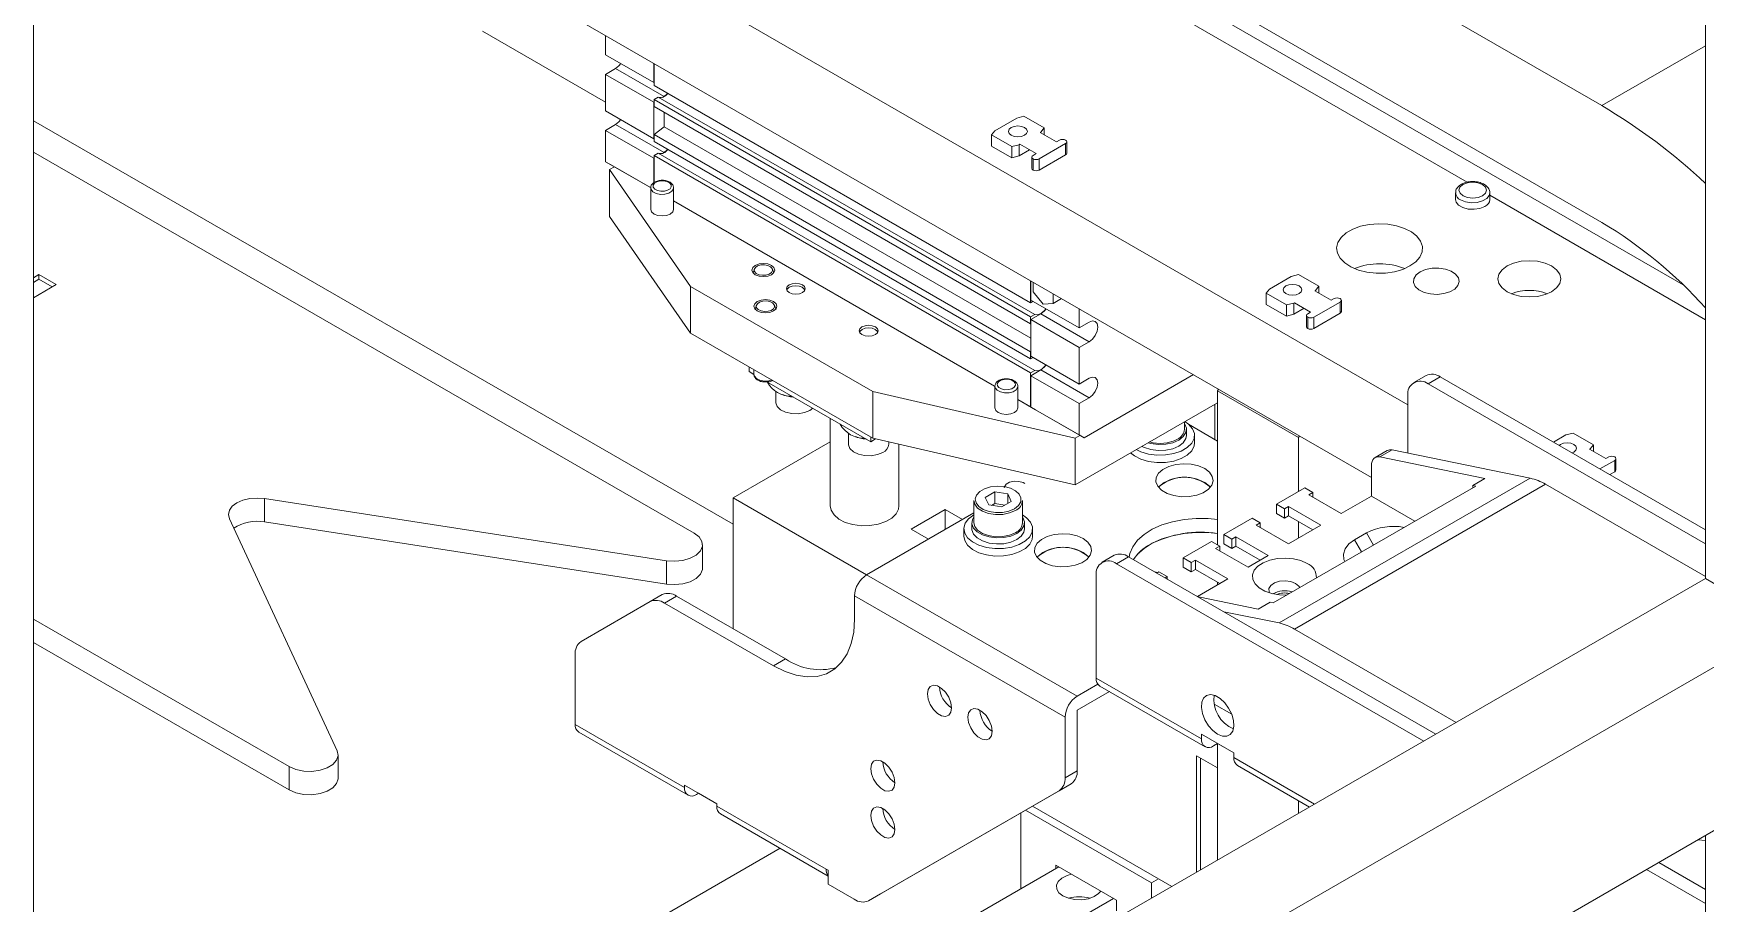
# Model space of a CAD drawing. Header units: millimetres. Extents: x 169 to 14583, y -399 to 10804.
# Drawn here: x 3153.4 to 3445.5, y 7812.9 to 7965 of the extents above; entities that cross this region are included whole.
import ezdxf

# ---------------------------------------------------------------- set-up
doc = ezdxf.new("R2010")
doc.units = ezdxf.units.MM
doc.header["$LTSCALE"] = 35

msp = doc.modelspace()

# ---------------------------------------------------------------- linework, layer by layer
at = {"color": 7, "linetype": 'Continuous', "lineweight": 18}
for p, q in [((3445.484, 7869.687), (3445.484, 8346.296)), ((3153.449, 8177.708), (3153.449, 7684.77)), ((3427.358, 7952.366), (3243.146, 8058.709)), ((3238.196, 8041.153), (3427.358, 7931.952)), ((3387.148, 7887.383), (3153.449, 8022.294)), ((3393.512, 7900.04), (3225.155, 7997.23)), ((3339.736, 7975.986), (3403.866, 7938.965)), ((3343.06, 7977.905), (3441.571, 7921.036)), ((3253.364, 7952.945), (3231.874, 7965.351)), ((3253.364, 7964.615), (3253.364, 7961.257)), ((3253.364, 7961.257), (3261.813, 7956.379)), ((3445.484, 7962.83), (3427.358, 7952.366)), ((3255.131, 7958.848), (3253.364, 7957.828)), ((3255.131, 7958.848), (3263.581, 7953.97)), ((3261.813, 7959.737), (3261.813, 7956.379)), ((3261.849, 7955.869), (3261.849, 7959.717)), ((3253.364, 7957.828), (3261.813, 7952.95)), ((3253.364, 7957.828), (3253.364, 7951.459)), ((3261.813, 7956.379), (3261.849, 7956.399)), ((3327.61, 7917.906), (3261.849, 7955.869)), ((3261.849, 7952.97), (3261.813, 7952.95)), ((3261.813, 7952.95), (3261.813, 7946.581)), ((3262.577, 7953.84), (3261.849, 7953.419)), ((3327.61, 7915.456), (3261.849, 7953.419)), ((3261.849, 7952.194), (3261.849, 7953.419)), ((3328.338, 7915.877), (3262.577, 7953.84)), ((3263.581, 7953.97), (3263.295, 7953.805)), ((3153.449, 7949.728), (3275.637, 7879.19)), ((3253.364, 7951.459), (3261.813, 7946.581)), ((3327.61, 7914.231), (3261.849, 7952.194)), ((3263.617, 7951.174), (3263.617, 7948.675)), ((3321.364, 7947.977), (3325.182, 7950.181)), ((3325.182, 7950.181), (3326.455, 7950.508)), ((3326.455, 7950.508), (3329.99, 7948.467)), ((3255.131, 7949.05), (3253.364, 7948.029)), ((3253.364, 7948.029), (3261.813, 7943.151)), ((3253.364, 7948.029), (3253.364, 7942.558)), ((3255.131, 7949.05), (3263.581, 7944.172)), ((3261.813, 7946.581), (3261.849, 7946.601)), ((3263.617, 7948.675), (3261.849, 7947.295)), ((3327.61, 7909.332), (3261.849, 7947.295)), ((3261.849, 7946.07), (3261.849, 7947.295)), ((3327.645, 7911.713), (3263.617, 7948.675)), ((3320.798, 7947.242), (3321.364, 7947.977)), ((3324.333, 7945.201), (3320.798, 7947.242)), ((3320.798, 7947.242), (3320.798, 7945.282)), ((3329.302, 7947.661), (3329.425, 7947.732)), ((3332.131, 7946.028), (3329.302, 7947.661)), ((3329.99, 7948.467), (3329.425, 7947.732)), ((3329.425, 7947.591), (3329.425, 7947.732)), ((3329.99, 7948.467), (3329.99, 7947.264)), ((3153.449, 7944.245), (3268.837, 7877.634)), ((3327.61, 7908.107), (3261.849, 7946.07)), ((3262.577, 7944.041), (3261.849, 7943.621)), ((3328.338, 7906.078), (3262.577, 7944.041)), ((3263.581, 7944.172), (3263.295, 7944.006)), ((3324.333, 7943.241), (3320.798, 7945.282)), ((3325.606, 7945.528), (3324.333, 7945.201)), ((3324.333, 7945.201), (3324.333, 7943.241)), ((3325.606, 7945.528), (3325.729, 7945.598)), ((3325.606, 7945.528), (3325.606, 7943.568)), ((3325.606, 7943.568), (3327.426, 7944.618)), ((3325.729, 7945.598), (3328.557, 7943.966)), ((3328.046, 7943.67), (3328.557, 7943.966)), ((3333.703, 7945.711), (3329.106, 7943.058)), ((3333.703, 7943.752), (3329.106, 7941.098)), ((3332.131, 7946.028), (3332.642, 7946.324)), ((3333.703, 7943.752), (3333.703, 7945.711)), ((3333.922, 7944.058), (3333.922, 7946.017)), ((3253.364, 7942.558), (3261.201, 7938.034)), ((3253.364, 7942.558), (3254.212, 7942.068)), ((3254.919, 7941.66), (3254.071, 7941.17)), ((3268.213, 7920.76), (3254.071, 7941.17)), ((3254.071, 7933.005), (3254.071, 7941.17)), ((3254.212, 7942.068), (3261.201, 7938.034)), ((3261.849, 7943.171), (3261.813, 7943.151)), ((3261.813, 7943.151), (3261.813, 7938.87)), ((3327.61, 7905.658), (3261.849, 7943.621)), ((3261.849, 7938.897), (3261.849, 7943.621)), ((3324.333, 7943.241), (3325.606, 7943.568)), ((3327.826, 7943.364), (3327.826, 7941.404)), ((3328.046, 7943.058), (3328.046, 7941.098)), ((3329.106, 7943.058), (3329.106, 7941.098)), ((3261.263, 7937.987), (3261.263, 7934.231)), ((3265.263, 7937.985), (3265.24, 7937.812)), ((3265.263, 7934.231), (3265.263, 7937.987)), ((3265.263, 7935.689), (3321.305, 7903.337)), ((3321.305, 7903.337), (3265.263, 7935.689)), ((3401.826, 7937.105), (3401.826, 7935.962)), ((3407.826, 7935.962), (3407.826, 7937.105)), ((3407.826, 7936.679), (3445.484, 7914.939)), ((3268.213, 7912.595), (3254.071, 7933.005)), ((3279.372, 7923.792), (3279.144, 7923.111)), ((3282.738, 7923.111), (3282.51, 7923.792)), ((3153.449, 7922.269), (3154.407, 7922.822)), ((3153.449, 7921.452), (3154.407, 7922.005)), ((3157.429, 7921.077), (3153.449, 7918.78)), ((3154.407, 7922.822), (3157.429, 7921.077)), ((3154.407, 7922.005), (3154.407, 7922.822)), ((3154.407, 7922.005), (3156.722, 7920.669)), ((3268.213, 7920.76), (3300.033, 7902.391)), ((3268.213, 7912.595), (3268.213, 7920.76)), ((3285.459, 7920.601), (3285.431, 7920.584)), ((3287.764, 7920.584), (3287.736, 7920.601)), ((3327.61, 7917.906), (3327.61, 7921.754)), ((3327.645, 7921.733), (3327.645, 7918.375)), ((3328.034, 7919.83), (3328.034, 7921.509)), ((3368.763, 7919.552), (3369.329, 7920.287)), ((3369.329, 7920.287), (3373.147, 7922.491)), ((3373.147, 7922.491), (3374.42, 7922.818)), ((3374.42, 7922.818), (3377.956, 7920.777)), ((3377.956, 7920.777), (3377.39, 7920.042)), ((3377.956, 7920.777), (3377.956, 7919.574)), ((3279.725, 7917.465), (3279.497, 7916.783)), ((3283.091, 7916.783), (3282.863, 7917.465)), ((3328.034, 7918.151), (3327.61, 7917.906)), ((3336.095, 7913.497), (3327.645, 7918.375)), ((3329.802, 7917.631), (3328.034, 7919.83)), ((3331.57, 7917.789), (3329.802, 7917.631)), ((3331.57, 7919.468), (3331.57, 7917.789)), ((3331.57, 7917.789), (3333.023, 7918.629)), ((3372.299, 7917.511), (3368.763, 7919.552)), ((3368.763, 7919.552), (3368.763, 7917.593)), ((3372.299, 7915.552), (3368.763, 7917.593)), ((3373.572, 7917.838), (3372.299, 7917.511)), ((3372.299, 7917.511), (3372.299, 7915.552)), ((3373.572, 7917.838), (3373.694, 7917.908)), ((3373.572, 7917.838), (3373.572, 7915.878)), ((3373.694, 7917.908), (3376.523, 7916.276)), ((3381.668, 7918.021), (3377.072, 7915.368)), ((3377.268, 7919.971), (3377.39, 7920.042)), ((3380.096, 7918.339), (3377.268, 7919.971)), ((3377.39, 7919.901), (3377.39, 7920.042)), ((3380.096, 7918.339), (3380.607, 7918.634)), ((3381.668, 7916.062), (3381.668, 7918.021)), ((3381.888, 7916.368), (3381.888, 7918.328)), ((3328.338, 7915.877), (3327.61, 7915.456)), ((3327.61, 7914.231), (3327.61, 7915.456)), ((3329.413, 7915.966), (3327.645, 7914.946)), ((3336.095, 7910.068), (3327.645, 7914.946)), ((3327.645, 7914.946), (3327.645, 7908.577)), ((3337.863, 7911.088), (3329.413, 7915.966)), ((3336.095, 7916.855), (3336.095, 7913.497)), ((3336.095, 7913.497), (3337.863, 7914.518)), ((3372.299, 7915.552), (3373.572, 7915.878)), ((3373.572, 7915.878), (3375.392, 7916.929)), ((3375.792, 7915.674), (3375.792, 7913.715)), ((3376.011, 7915.98), (3376.523, 7916.276)), ((3376.011, 7915.368), (3376.011, 7913.408)), ((3381.668, 7916.062), (3377.072, 7913.408)), ((3377.072, 7915.368), (3377.072, 7913.408)), ((3268.213, 7912.595), (3300.033, 7894.225)), ((3298.187, 7913.253), (3298.159, 7913.237)), ((3300.492, 7913.237), (3300.464, 7913.253)), ((3327.61, 7914.231), (3327.645, 7914.244)), ((3327.645, 7909.36), (3327.61, 7909.332)), ((3327.61, 7908.107), (3327.61, 7909.332)), ((3337.863, 7911.088), (3336.095, 7910.068)), ((3336.095, 7910.068), (3336.095, 7903.699)), ((3278.466, 7905.858), (3278.466, 7906.676)), ((3278.466, 7905.858), (3279.294, 7905.38)), ((3279.294, 7906.197), (3279.294, 7905.369)), ((3328.034, 7908.352), (3327.61, 7908.107)), ((3328.338, 7906.078), (3327.61, 7905.658)), ((3336.095, 7903.699), (3327.645, 7908.577)), ((3329.413, 7906.168), (3327.645, 7905.147)), ((3337.863, 7901.29), (3329.413, 7906.168)), ((3281.559, 7904.072), (3299.679, 7893.612)), ((3321.367, 7903.289), (3321.367, 7899.533)), ((3325.367, 7903.288), (3325.344, 7903.114)), ((3325.367, 7899.533), (3325.367, 7903.289)), ((3327.61, 7899.697), (3327.61, 7905.658)), ((3336.095, 7900.269), (3327.645, 7905.147)), ((3327.645, 7905.147), (3327.645, 7899.676)), ((3336.095, 7903.699), (3337.863, 7904.719)), ((3336.944, 7894.308), (3356.047, 7905.337)), ((3360.278, 7902.486), (3360.455, 7902.792)), ((3396.669, 7905.187), (3394.548, 7903.962)), ((3399.169, 7904.94), (3397.048, 7903.715)), ((3397.048, 7903.715), (3445.484, 7875.753)), ((3399.169, 7904.94), (3445.484, 7878.202)), ((3283.098, 7902.368), (3283.098, 7900.51)), ((3335.388, 7894.227), (3300.033, 7902.391)), ((3300.033, 7894.225), (3300.033, 7902.391)), ((3325.367, 7900.991), (3327.61, 7899.697)), ((3328.458, 7899.207), (3325.367, 7900.991)), ((3335.388, 7886.061), (3360.278, 7900.43)), ((3337.863, 7901.29), (3336.095, 7900.269)), ((3336.095, 7900.269), (3336.095, 7894.798)), ((3359.783, 7894.017), (3359.783, 7900.144)), ((3374.42, 7894.322), (3360.278, 7902.486)), ((3360.278, 7902.486), (3360.278, 7875.546)), ((3393.512, 7891.6), (3393.512, 7901.673)), ((3289.072, 7899.081), (3289.573, 7899.446)), ((3292.618, 7897.688), (3292.618, 7882.383)), ((3327.61, 7899.697), (3327.645, 7899.676)), ((3336.095, 7894.798), (3327.645, 7899.676)), ((3327.645, 7899.676), (3328.494, 7899.186)), ((3336.944, 7894.308), (3328.494, 7899.186)), ((3354.487, 7895.773), (3354.487, 7897.087)), ((3295.825, 7895.02), (3295.825, 7893.162)), ((3299.679, 7893.612), (3299.679, 7894.43)), ((3299.679, 7893.612), (3300.539, 7894.108)), ((3335.388, 7886.061), (3300.033, 7894.225)), ((3335.388, 7894.227), (3336.236, 7894.717)), ((3335.388, 7886.061), (3335.388, 7894.227)), ((3336.095, 7894.798), (3336.944, 7894.308)), ((3354.837, 7894.711), (3354.837, 7895.773)), ((3355.181, 7896.674), (3360.278, 7893.731)), ((3356.237, 7893.405), (3356.237, 7894.711)), ((3374.597, 7894.628), (3374.42, 7894.322)), ((3374.42, 7894.322), (3374.42, 7884.935)), ((3418.922, 7893.537), (3421.113, 7894.801)), ((3421.113, 7894.801), (3422.386, 7895.128)), ((3422.386, 7895.128), (3425.921, 7893.087)), ((3292.618, 7893.614), (3275.637, 7883.811)), ((3302.825, 7893.162), (3302.825, 7893.58)), ((3304.618, 7882.383), (3304.618, 7893.166)), ((3389.891, 7892.059), (3387.77, 7890.834)), ((3390.739, 7892.168), (3388.618, 7890.943)), ((3390.739, 7892.168), (3414.839, 7887.236)), ((3425.233, 7892.282), (3425.355, 7892.352)), ((3428.061, 7890.649), (3425.233, 7892.282)), ((3425.921, 7893.087), (3425.355, 7892.352)), ((3425.355, 7892.211), (3425.355, 7892.352)), ((3425.921, 7893.087), (3425.921, 7891.884)), ((3387.148, 7889.46), (3387.148, 7884.118)), ((3388.618, 7890.943), (3406.947, 7887.192)), ((3429.633, 7890.332), (3427.053, 7888.842)), ((3428.061, 7890.649), (3428.573, 7890.944)), ((3429.633, 7888.372), (3428.751, 7887.862)), ((3429.633, 7888.372), (3429.633, 7890.332)), ((3429.853, 7888.678), (3429.853, 7890.638)), ((3369.991, 7865.451), (3405.347, 7885.861)), ((3375.481, 7885.547), (3370.531, 7882.689)), ((3414.839, 7887.236), (3370.999, 7861.927)), ((3417.554, 7886.162), (3373.713, 7860.853)), ((3376.895, 7884.731), (3375.481, 7885.547)), ((3406.947, 7887.192), (3404.826, 7885.968)), ((3404.826, 7885.968), (3404.826, 7885.56)), ((3404.826, 7885.968), (3405.347, 7885.861)), ((3445.484, 7870.038), (3417.554, 7886.162)), ((3264.007, 7872.804), (3193.804, 7883.664)), ((3193.804, 7883.664), (3193.804, 7879.581)), ((3275.637, 7860.949), (3275.637, 7883.811)), ((3275.637, 7883.811), (3298.972, 7870.341)), ((3317.703, 7883.323), (3317.703, 7879.444)), ((3321.343, 7884.842), (3319.675, 7883.879)), ((3320.286, 7882.565), (3319.675, 7883.879)), ((3322.563, 7882.212), (3320.286, 7882.565)), ((3321.343, 7882.801), (3320.797, 7882.486)), ((3323.62, 7884.49), (3321.343, 7884.842)), ((3321.343, 7882.801), (3321.343, 7884.842)), ((3323.109, 7882.527), (3321.343, 7882.801)), ((3322.563, 7882.212), (3324.23, 7883.175)), ((3323.62, 7884.49), (3324.23, 7883.175)), ((3323.62, 7882.823), (3323.62, 7884.49)), ((3326.203, 7879.444), (3326.203, 7883.323)), ((3370.531, 7882.689), (3371.945, 7881.873)), ((3370.531, 7881.056), (3370.531, 7882.689)), ((3376.188, 7884.322), (3376.895, 7884.731)), ((3381.845, 7881.057), (3376.188, 7884.322)), ((3376.895, 7883.914), (3376.895, 7884.731)), ((3381.845, 7881.057), (3387.148, 7884.118)), ((3394.738, 7879.737), (3387.148, 7884.118)), ((3187.68, 7880.129), (3206.491, 7839.601)), ((3193.804, 7879.581), (3264.007, 7868.722)), ((3317.703, 7881.154), (3298.972, 7870.341)), ((3306.75, 7878.342), (3312.69, 7881.77)), ((3312.69, 7881.77), (3315.73, 7880.015)), ((3312.69, 7878.26), (3312.69, 7881.77)), ((3317.353, 7879.444), (3317.353, 7878.383)), ((3326.553, 7878.383), (3326.553, 7879.444)), ((3366.288, 7880.24), (3361.339, 7877.383)), ((3367.703, 7879.424), (3366.288, 7880.24)), ((3366.996, 7879.016), (3367.703, 7879.424)), ((3367.703, 7878.607), (3367.703, 7879.424)), ((3371.945, 7880.24), (3370.531, 7881.056)), ((3371.945, 7881.873), (3372.652, 7882.281)), ((3371.945, 7880.24), (3371.945, 7881.873)), ((3372.652, 7880.648), (3371.945, 7880.24)), ((3372.652, 7882.281), (3378.309, 7879.016)), ((3372.652, 7880.648), (3372.652, 7882.281)), ((3376.895, 7878.199), (3372.652, 7880.648)), ((3374.42, 7879.628), (3374.42, 7876.771)), ((3309.79, 7876.586), (3306.75, 7878.342)), ((3315.953, 7878.383), (3315.953, 7877.076)), ((3327.953, 7877.076), (3327.953, 7878.383)), ((3361.339, 7877.383), (3362.753, 7876.566)), ((3361.339, 7875.75), (3361.339, 7877.383)), ((3362.753, 7876.566), (3363.46, 7876.975)), ((3362.753, 7874.933), (3362.753, 7876.566)), ((3363.46, 7876.975), (3369.117, 7873.709)), ((3363.46, 7875.342), (3363.46, 7876.975)), ((3372.652, 7875.75), (3366.996, 7879.016)), ((3372.652, 7875.75), (3378.309, 7879.016)), ((3384.2, 7876.473), (3386.25, 7877.656)), ((3384.2, 7876.473), (3385.42, 7874.358)), ((3386.25, 7877.656), (3387.471, 7875.542)), ((3270.301, 7871.51), (3270.301, 7875.593)), ((3342.222, 7873.755), (3340.101, 7872.531)), ((3359.217, 7876.158), (3354.268, 7873.301)), ((3360.632, 7875.342), (3359.217, 7876.158)), ((3359.925, 7874.934), (3360.632, 7875.342)), ((3365.581, 7871.668), (3359.925, 7874.934)), ((3360.632, 7874.525), (3360.632, 7875.342)), ((3362.753, 7874.933), (3361.339, 7875.75)), ((3363.46, 7875.342), (3362.753, 7874.933)), ((3367.702, 7872.892), (3363.46, 7875.342)), ((3365.581, 7871.668), (3369.117, 7873.709)), ((3264.007, 7868.722), (3264.007, 7872.804)), ((3344.722, 7873.508), (3342.6, 7872.283)), ((3342.6, 7872.283), (3396.291, 7841.288)), ((3344.722, 7873.508), (3398.413, 7842.513)), ((3350.025, 7870.852), (3349.674, 7870.649)), ((3351.439, 7870.035), (3350.025, 7870.852)), ((3354.268, 7873.301), (3355.682, 7872.484)), ((3354.268, 7871.668), (3354.268, 7873.301)), ((3355.682, 7870.851), (3354.268, 7871.668)), ((3355.682, 7872.484), (3356.389, 7872.893)), ((3355.682, 7870.851), (3355.682, 7872.484)), ((3356.389, 7871.26), (3355.682, 7870.851)), ((3356.389, 7872.893), (3362.046, 7869.627)), ((3356.389, 7871.26), (3356.389, 7872.893)), ((3360.631, 7868.81), (3356.389, 7871.26)), ((3153.449, 7701.098), (3445.484, 7869.687)), ((3298.972, 7870.341), (3335.741, 7849.114)), ((3339.065, 7870.242), (3339.065, 7852.278)), ((3351.088, 7869.833), (3351.439, 7870.035)), ((3351.439, 7869.63), (3351.439, 7870.035)), ((3356.745, 7866.567), (3362.046, 7869.627)), ((3360.278, 7869.014), (3360.278, 7868.606)), ((3459.627, 7861.522), (3445.484, 7869.687)), ((3261.167, 7865.657), (3249.096, 7858.687)), ((3261.167, 7865.657), (3263.288, 7866.882)), ((3265.788, 7866.635), (3263.667, 7865.41)), ((3263.667, 7865.41), (3282.708, 7854.417)), ((3265.788, 7866.635), (3284.83, 7855.642)), ((3333.62, 7845.44), (3296.851, 7866.667)), ((3296.851, 7866.667), (3296.851, 7862.584)), ((3367.349, 7864.333), (3356.917, 7866.468)), ((3369.47, 7865.557), (3367.349, 7864.333)), ((3369.991, 7865.451), (3369.47, 7865.557)), ((3153.449, 7862.605), (3198.126, 7836.813)), ((3361.368, 7863.898), (3370.999, 7861.927)), ((3153.449, 7684.77), (3459.627, 7861.522)), ((3401.948, 7844.554), (3373.713, 7860.853)), ((3153.449, 7858.522), (3198.126, 7832.73)), ((3248.06, 7844.207), (3248.06, 7856.397)), ((3282.708, 7854.417), (3284.83, 7855.642)), ((3339.359, 7851.203), (3335.741, 7849.114)), ((3339.065, 7852.278), (3357.45, 7841.664)), ((3339.686, 7850.904), (3358.071, 7840.291)), ((3341.386, 7849.923), (3335.741, 7846.665)), ((3362.728, 7845.965), (3359.661, 7847.735)), ((3333.62, 7845.44), (3333.62, 7834.883)), ((3335.741, 7846.665), (3335.741, 7836.108)), ((3248.06, 7844.207), (3267.152, 7833.186)), ((3248.682, 7842.834), (3267.774, 7831.812)), ((3363.107, 7839.215), (3357.45, 7842.481)), ((3357.45, 7842.481), (3357.45, 7841.664)), ((3206.662, 7834.771), (3206.662, 7838.854)), ((3360.278, 7836.581), (3356.601, 7838.703)), ((3356.601, 7818.375), (3356.601, 7838.703)), ((3360.278, 7840.848), (3359.571, 7840.439)), ((3360.278, 7840.848), (3360.278, 7820.498)), ((3360.278, 7840.848), (3360.278, 7840.848)), ((3360.278, 7840.848), (3363.107, 7839.215)), ((3363.107, 7838.399), (3363.107, 7839.215)), ((3198.126, 7832.73), (3198.126, 7836.813)), ((3333.62, 7834.883), (3335.741, 7836.108)), ((3357.308, 7838.295), (3357.308, 7818.784)), ((3363.107, 7838.399), (3377.196, 7830.265)), ((3363.728, 7837.025), (3376.318, 7829.757)), ((3459.627, 7832.944), (3153.449, 7656.191)), ((3272.809, 7830.329), (3267.152, 7833.594)), ((3267.152, 7833.594), (3267.152, 7833.186)), ((3334.706, 7833.819), (3301.422, 7814.598)), ((3334.706, 7833.819), (3332.585, 7832.594)), ((3269.627, 7832.165), (3269.273, 7831.961)), ((3269.627, 7832.165), (3269.627, 7832.165)), ((3269.627, 7832.165), (3272.809, 7830.328)), ((3272.809, 7829.92), (3272.809, 7830.329)), ((3272.809, 7829.92), (3291.901, 7818.899)), ((3299.3, 7813.373), (3332.585, 7832.594)), ((3352.284, 7815.883), (3327.961, 7829.924)), ((3374.42, 7830.853), (3374.42, 7828.662)), ((3273.43, 7828.547), (3292.254, 7817.68)), ((3325.877, 7815.451), (3325.877, 7828.72)), ((3326.713, 7829.203), (3348.717, 7816.501)), ((3445.484, 7823.911), (3444.164, 7824.017)), ((3445.484, 7348.17), (3445.484, 7824.779)), ((3153.449, 7747.258), (3283.845, 7822.534)), ((3332.524, 7819.288), (3153.449, 7715.91)), ((3291.901, 7818.899), (3292.254, 7818.695)), ((3292.254, 7818.695), (3292.254, 7816.245)), ((3342.6, 7813.471), (3331.994, 7819.594)), ((3331.994, 7819.594), (3331.994, 7818.982)), ((3435.186, 7818.834), (3445.484, 7812.89)), ((3437.308, 7820.059), (3445.484, 7815.339)), ((3292.254, 7816.245), (3296.8, 7813.621)), ((3349.965, 7817.221), (3348.717, 7816.501)), ((3348.717, 7816.501), (3348.717, 7813.824)), ((3342.07, 7813.777), (3153.449, 7704.889)), ((3299.3, 7813.373), (3301.422, 7814.598)), ((3342.6, 7811.634), (3342.6, 7813.471))]:
    msp.add_line(p, q, dxfattribs=at)
at = {"color": 7, "linetype": 'Continuous', "lineweight": 18, "flags": 128}
for points in [[(3256.031, 7959.717), (3255.7, 7959.307), (3255.131, 7958.848)], [(3264.217, 7954.502), (3264.149, 7954.429), (3263.581, 7953.97)], [(3256.031, 7949.919), (3255.7, 7949.508), (3255.131, 7949.05)], [(3324.227, 7947.181), (3324.763, 7946.974), (3325.394, 7946.902), (3326.026, 7946.974), (3326.561, 7947.181), (3326.919, 7947.49), (3327.044, 7947.854), (3326.919, 7948.219), (3326.561, 7948.528), (3326.026, 7948.734), (3325.394, 7948.807), (3324.763, 7948.734), (3324.227, 7948.528), (3323.87, 7948.219), (3323.744, 7947.854), (3323.87, 7947.49), (3324.227, 7947.181)], [(3264.217, 7944.703), (3264.149, 7944.63), (3263.581, 7944.172)], [(3265.24, 7937.812), (3264.973, 7937.388), (3264.446, 7937.056), (3263.739, 7936.865), (3262.96, 7936.846), (3262.226, 7936.999), (3261.651, 7937.304), (3261.321, 7937.712), (3261.263, 7937.986)], [(3264.845, 7938.173), (3264.817, 7938.533), (3264.553, 7938.86), (3264.092, 7939.103), (3263.506, 7939.226), (3262.882, 7939.211), (3262.316, 7939.058), (3261.895, 7938.792), (3261.682, 7938.453), (3261.709, 7938.093), (3261.973, 7937.767), (3262.434, 7937.524), (3263.02, 7937.4), (3263.644, 7937.416), (3264.21, 7937.569), (3264.631, 7937.835), (3264.845, 7938.173)], [(3403.134, 7936.612), (3403.914, 7936.313), (3404.833, 7936.209), (3405.751, 7936.316), (3406.528, 7936.618), (3407.046, 7937.068), (3407.226, 7937.599), (3407.04, 7938.129), (3406.518, 7938.577), (3405.738, 7938.876), (3404.819, 7938.98), (3403.901, 7938.873), (3403.124, 7938.572), (3402.606, 7938.121), (3402.426, 7937.591), (3402.611, 7937.061), (3403.134, 7936.612)], [(3401.826, 7935.962), (3401.928, 7935.513), (3402.368, 7934.968), (3403.105, 7934.543), (3404.049, 7934.289), (3405.087, 7934.236), (3406.094, 7934.392), (3406.947, 7934.737)], [(3407.826, 7937.103), (3407.726, 7936.662), (3407.288, 7936.116), (3406.554, 7935.689), (3405.611, 7935.433), (3404.573, 7935.379), (3403.566, 7935.533), (3402.711, 7935.877)], [(3261.263, 7934.231), (3261.415, 7933.789), (3261.849, 7933.414), (3262.498, 7933.164), (3263.263, 7933.076), (3264.028, 7933.164), (3264.677, 7933.414)], [(3264.677, 7933.414), (3265.111, 7933.789), (3265.263, 7934.231)], [(3393.866, 7924.328), (3394.882, 7925.058), (3395.602, 7925.896), (3395.994, 7926.805), (3396.038, 7927.741), (3395.732, 7928.66), (3395.091, 7929.52), (3394.145, 7930.281), (3392.938, 7930.906), (3391.526, 7931.367), (3389.976, 7931.642), (3388.359, 7931.718), (3386.752, 7931.591), (3385.23, 7931.268), (3383.864, 7930.764), (3382.717, 7930.102), (3381.843, 7929.313), (3381.284, 7928.434), (3381.065, 7927.507), (3381.197, 7926.574), (3381.673, 7925.679), (3382.471, 7924.864), (3383.554, 7924.167), (3384.871, 7923.62), (3386.361, 7923.25), (3387.954, 7923.074), (3389.575, 7923.099), (3391.149, 7923.325), (3392.602, 7923.741), (3393.866, 7924.328)], [(3279.526, 7924.434), (3279.093, 7924.059), (3278.941, 7923.617), (3279.093, 7923.176), (3279.526, 7922.801), (3280.175, 7922.551), (3280.941, 7922.463), (3281.706, 7922.551), (3282.355, 7922.801), (3282.788, 7923.176), (3282.941, 7923.617), (3282.788, 7924.059), (3282.355, 7924.434), (3281.706, 7924.684), (3280.941, 7924.772), (3280.175, 7924.684), (3279.526, 7924.434)], [(3282.182, 7924.198), (3282.473, 7923.88), (3282.53, 7923.521), (3282.345, 7923.178), (3281.947, 7922.901), (3281.395, 7922.733), (3280.774, 7922.7), (3280.179, 7922.806), (3279.699, 7923.037), (3279.409, 7923.355), (3279.351, 7923.713), (3279.536, 7924.057), (3279.934, 7924.334), (3280.486, 7924.502), (3281.107, 7924.535), (3281.703, 7924.428), (3282.182, 7924.198)], [(3395.633, 7923.307), (3396.593, 7923.716), (3397.718, 7923.943), (3398.91, 7923.969), (3400.061, 7923.791), (3401.071, 7923.425), (3401.849, 7922.903), (3402.326, 7922.272), (3402.459, 7921.588), (3402.237, 7920.912), (3401.68, 7920.303), (3400.837, 7919.817), (3399.783, 7919.495), (3398.611, 7919.367), (3397.427, 7919.444), (3396.334, 7919.719), (3395.43, 7920.168), (3394.796, 7920.751), (3394.487, 7921.416), (3394.532, 7922.104), (3394.925, 7922.754), (3395.633, 7923.307)], [(3418.614, 7919.838), (3419.488, 7920.495), (3420.038, 7921.261), (3420.225, 7922.083), (3420.038, 7922.905), (3419.488, 7923.67), (3418.614, 7924.328), (3417.475, 7924.832), (3416.149, 7925.15), (3414.725, 7925.258), (3413.302, 7925.15), (3411.975, 7924.832), (3410.836, 7924.328), (3409.962, 7923.67), (3409.413, 7922.905), (3409.225, 7922.083), (3409.413, 7921.261), (3409.962, 7920.495), (3410.836, 7919.838), (3411.975, 7919.333), (3413.302, 7919.016), (3414.725, 7918.908), (3416.149, 7919.016), (3417.475, 7919.333), (3418.614, 7919.838)], [(3287.764, 7919.678), (3288.122, 7919.987), (3288.248, 7920.352), (3288.122, 7920.716), (3287.764, 7921.025), (3287.229, 7921.232), (3286.598, 7921.304), (3285.966, 7921.232), (3285.431, 7921.025), (3285.073, 7920.716), (3284.948, 7920.352), (3285.073, 7919.987), (3285.431, 7919.678), (3285.966, 7919.472), (3286.598, 7919.399), (3287.229, 7919.472), (3287.764, 7919.678)], [(3285.009, 7920.094), (3285.11, 7920.299), (3285.459, 7920.601), (3285.981, 7920.802), (3286.598, 7920.873), (3287.214, 7920.802), (3287.736, 7920.601), (3288.085, 7920.299), (3288.186, 7920.094)], [(3372.193, 7919.491), (3372.728, 7919.285), (3373.36, 7919.212), (3373.991, 7919.285), (3374.526, 7919.491), (3374.884, 7919.8), (3375.01, 7920.165), (3374.884, 7920.529), (3374.526, 7920.838), (3373.991, 7921.045), (3373.36, 7921.117), (3372.728, 7921.045), (3372.193, 7920.838), (3371.835, 7920.529), (3371.71, 7920.165), (3371.835, 7919.8), (3372.193, 7919.491)], [(3282.708, 7916.474), (3283.142, 7916.848), (3283.294, 7917.29), (3283.142, 7917.732), (3282.708, 7918.107), (3282.06, 7918.357), (3281.294, 7918.445), (3280.529, 7918.357), (3279.88, 7918.107), (3279.446, 7917.732), (3279.294, 7917.29), (3279.446, 7916.848), (3279.88, 7916.474), (3280.529, 7916.224), (3281.294, 7916.136), (3282.06, 7916.224), (3282.708, 7916.474)], [(3282.536, 7917.871), (3282.826, 7917.553), (3282.884, 7917.194), (3282.699, 7916.85), (3282.301, 7916.574), (3281.749, 7916.406), (3281.128, 7916.373), (3280.532, 7916.479), (3280.053, 7916.709), (3279.762, 7917.028), (3279.705, 7917.386), (3279.889, 7917.73), (3280.288, 7918.007), (3280.84, 7918.175), (3281.461, 7918.208), (3282.056, 7918.101), (3282.536, 7917.871)], [(3330.277, 7916.856), (3330.095, 7916.615), (3329.493, 7916.059), (3328.87, 7915.797), (3328.338, 7915.877)], [(3330.312, 7916.836), (3329.981, 7916.425), (3329.413, 7915.966)], [(3337.863, 7914.518), (3338.431, 7914.715), (3338.913, 7914.622), (3339.235, 7914.251), (3339.348, 7913.66), (3339.235, 7912.939), (3338.913, 7912.197), (3338.431, 7911.547), (3337.863, 7911.088)], [(3300.492, 7912.331), (3300.85, 7912.64), (3300.975, 7913.004), (3300.85, 7913.369), (3300.492, 7913.678), (3299.957, 7913.884), (3299.325, 7913.957), (3298.694, 7913.884), (3298.159, 7913.678), (3297.801, 7913.369), (3297.675, 7913.004), (3297.801, 7912.64), (3298.159, 7912.331), (3298.694, 7912.124), (3299.325, 7912.052), (3299.957, 7912.124), (3300.492, 7912.331)], [(3297.737, 7912.747), (3297.838, 7912.952), (3298.187, 7913.253), (3298.709, 7913.455), (3299.325, 7913.525), (3299.942, 7913.455), (3300.464, 7913.253), (3300.813, 7912.952), (3300.914, 7912.747)], [(3330.277, 7907.057), (3330.095, 7906.816), (3329.493, 7906.26), (3328.87, 7905.998), (3328.338, 7906.078)], [(3330.312, 7907.037), (3329.981, 7906.626), (3329.413, 7906.168)], [(3279.294, 7905.369), (3279.377, 7905.04), (3279.741, 7904.642), (3280.341, 7904.354), (3281.086, 7904.22), (3281.863, 7904.262), (3282.398, 7904.406)], [(3325.344, 7903.114), (3325.077, 7902.691), (3324.551, 7902.359), (3323.844, 7902.168), (3323.064, 7902.148), (3322.33, 7902.302), (3321.755, 7902.606), (3321.425, 7903.014), (3321.367, 7903.289)], [(3324.949, 7903.476), (3324.921, 7903.836), (3324.657, 7904.163), (3324.196, 7904.406), (3323.61, 7904.529), (3322.986, 7904.513), (3322.42, 7904.361), (3321.999, 7904.095), (3321.786, 7903.756), (3321.813, 7903.396), (3322.077, 7903.07), (3322.538, 7902.826), (3323.125, 7902.703), (3323.748, 7902.719), (3324.314, 7902.872), (3324.735, 7903.137), (3324.949, 7903.476)], [(3337.863, 7904.719), (3338.431, 7904.917), (3338.913, 7904.823), (3339.235, 7904.453), (3339.348, 7903.862), (3339.235, 7903.14), (3338.913, 7902.398), (3338.431, 7901.748), (3337.863, 7901.29)], [(3283.098, 7900.51), (3283.101, 7900.426), (3283.337, 7899.775), (3283.927, 7899.204), (3284.806, 7898.774), (3285.879, 7898.532), (3287.03, 7898.505), (3288.135, 7898.695), (3289.072, 7899.081)], [(3321.367, 7899.533), (3321.519, 7899.092), (3321.953, 7898.717), (3322.602, 7898.467), (3323.367, 7898.379), (3324.132, 7898.467), (3324.781, 7898.717), (3325.215, 7899.092), (3325.367, 7899.533), (3325.367, 7899.533)], [(3354.546, 7897.121), (3355.2, 7896.658), (3355.882, 7895.884), (3356.211, 7895.037), (3356.163, 7894.169), (3355.744, 7893.335), (3354.978, 7892.588), (3353.915, 7891.974), (3352.62, 7891.532), (3351.176, 7891.29), (3349.673, 7891.263), (3348.205, 7891.452), (3346.865, 7891.846), (3346.062, 7892.223)], [(3354.837, 7894.711), (3354.732, 7894.147), (3354.274, 7893.438), (3353.49, 7892.833), (3352.442, 7892.38), (3351.215, 7892.116), (3349.909, 7892.062), (3348.63, 7892.223), (3347.48, 7892.585), (3347.052, 7892.795)], [(3354.487, 7896.789), (3354.547, 7896.701), (3354.825, 7895.962), (3354.732, 7895.208), (3354.274, 7894.5), (3353.49, 7893.895), (3352.442, 7893.442), (3351.215, 7893.178), (3349.909, 7893.124), (3348.63, 7893.285), (3348.124, 7893.414)], [(3295.825, 7893.162), (3295.828, 7893.079), (3296.065, 7892.428), (3296.655, 7891.856), (3297.534, 7891.426), (3298.607, 7891.185), (3299.758, 7891.157), (3300.863, 7891.347), (3301.8, 7891.733)], [(3356.237, 7893.405), (3356.163, 7892.863), (3355.744, 7892.029), (3354.978, 7891.282), (3353.915, 7890.668), (3352.62, 7890.226), (3351.176, 7889.984), (3349.673, 7889.956), (3348.205, 7890.146), (3346.865, 7890.54), (3345.737, 7891.114), (3345.066, 7891.648)], [(3422.175, 7891.658), (3422.492, 7891.801), (3422.849, 7892.11), (3422.975, 7892.475), (3422.849, 7892.839), (3422.492, 7893.148), (3421.956, 7893.355), (3421.325, 7893.427), (3420.694, 7893.355), (3420.158, 7893.148), (3419.911, 7892.965)], [(3358.015, 7888.914), (3356.93, 7889.389), (3355.664, 7889.678), (3354.309, 7889.758), (3352.967, 7889.625), (3351.738, 7889.287), (3350.711, 7888.77), (3349.964, 7888.113), (3349.553, 7887.364), (3349.506, 7886.578), (3349.828, 7885.814), (3350.496, 7885.129), (3351.459, 7884.573), (3352.646, 7884.188), (3353.968, 7884.002), (3355.329, 7884.029), (3356.627, 7884.267), (3357.766, 7884.698), (3358.661, 7885.29), (3359.246, 7886), (3359.477, 7886.775), (3359.338, 7887.557), (3358.838, 7888.288), (3358.015, 7888.914)], [(3388.618, 7890.943), (3388.31, 7890.974), (3388.025, 7890.938), (3387.771, 7890.835), (3387.555, 7890.668), (3387.38, 7890.44), (3387.252, 7890.158), (3387.174, 7889.829), (3387.148, 7889.46)], [(3324.781, 7881.894), (3325.489, 7882.448), (3325.883, 7883.098), (3325.928, 7883.786), (3325.619, 7884.451), (3324.985, 7885.033), (3324.081, 7885.482), (3322.988, 7885.758), (3321.803, 7885.835), (3320.632, 7885.707), (3319.578, 7885.385), (3318.735, 7884.898), (3318.177, 7884.29), (3317.956, 7883.613), (3318.089, 7882.929), (3318.098, 7882.91)], [(3326.595, 7886.287), (3326.307, 7886.453), (3325.556, 7886.675), (3324.714, 7886.701), (3323.926, 7886.527), (3323.33, 7886.183), (3323.028, 7885.728), (3323.004, 7885.546)], [(3350.944, 7886.465), (3350.122, 7885.838), (3349.952, 7885.649)], [(3359.007, 7885.649), (3358.838, 7885.838), (3358.015, 7886.465)], [(3187.68, 7880.129), (3187.51, 7880.876), (3187.68, 7881.623), (3188.18, 7882.319), (3188.975, 7882.917), (3190.01, 7883.375), (3191.216, 7883.664), (3192.51, 7883.762), (3193.804, 7883.664)], [(3292.618, 7882.383), (3292.763, 7881.627), (3293.272, 7880.81), (3294.118, 7880.092), (3295.246, 7879.518), (3296.586, 7879.124), (3298.054, 7878.934), (3299.557, 7878.962), (3301.001, 7879.204), (3302.296, 7879.646), (3303.359, 7880.26), (3304.125, 7881.007), (3304.545, 7881.841), (3304.618, 7882.383)], [(3324.958, 7881.588), (3323.939, 7881.154), (3322.743, 7880.912), (3321.477, 7880.885), (3320.253, 7881.074), (3319.181, 7881.463), (3318.354, 7882.018), (3317.848, 7882.688), (3317.703, 7883.323)], [(3318.098, 7882.91), (3318.566, 7882.299), (3319.344, 7881.777), (3320.353, 7881.411), (3321.505, 7881.233), (3322.697, 7881.258), (3323.822, 7881.486), (3324.781, 7881.894)], [(3326.203, 7880.828), (3326.915, 7880.33), (3327.598, 7879.556), (3327.926, 7878.709), (3327.879, 7877.841), (3327.459, 7877.007), (3326.694, 7876.26), (3325.63, 7875.646), (3324.336, 7875.204), (3322.892, 7874.962), (3321.388, 7874.935), (3319.92, 7875.124), (3318.58, 7875.518), (3317.452, 7876.092), (3316.607, 7876.81), (3316.097, 7877.627), (3315.956, 7878.492), (3316.191, 7879.349), (3316.788, 7880.146), (3317.71, 7880.832), (3317.71, 7880.832)], [(3326.203, 7880.46), (3326.263, 7880.372), (3326.541, 7879.634), (3326.448, 7878.88), (3325.99, 7878.172), (3325.206, 7877.567), (3324.157, 7877.114), (3322.931, 7876.85), (3321.625, 7876.796), (3320.345, 7876.956), (3319.196, 7877.319), (3318.27, 7877.853), (3317.643, 7878.516), (3317.365, 7879.255), (3317.458, 7880.009), (3317.703, 7880.46)], [(3317.703, 7879.444), (3317.848, 7878.809), (3318.354, 7878.139), (3319.181, 7877.585), (3320.253, 7877.196), (3321.477, 7877.006), (3322.743, 7877.034), (3323.939, 7877.275), (3324.958, 7877.71)], [(3360.278, 7880.004), (3358.632, 7880.17), (3356.513, 7880.196), (3354.416, 7880.015), (3352.402, 7879.632), (3350.53, 7879.057), (3348.852, 7878.309), (3347.418, 7877.408), (3346.269, 7876.379), (3345.437, 7875.253), (3344.946, 7874.063), (3344.833, 7873.444)], [(3264.007, 7872.804), (3265.447, 7872.707), (3266.874, 7872.853), (3268.169, 7873.228), (3269.223, 7873.802), (3269.948, 7874.527), (3270.282, 7875.341), (3270.198, 7876.176), (3269.702, 7876.962), (3268.837, 7877.634)], [(3327.953, 7877.076), (3327.879, 7876.535), (3327.459, 7875.701), (3326.694, 7874.954), (3325.63, 7874.34), (3324.336, 7873.898), (3322.892, 7873.655), (3321.388, 7873.628), (3319.92, 7873.818), (3318.58, 7874.212), (3317.452, 7874.786), (3316.607, 7875.504), (3316.097, 7876.321), (3315.953, 7877.076)], [(3326.553, 7878.383), (3326.448, 7877.818), (3325.99, 7877.11), (3325.206, 7876.505), (3324.157, 7876.052), (3322.931, 7875.788), (3321.625, 7875.734), (3320.345, 7875.895), (3319.196, 7876.257), (3318.27, 7876.792), (3317.643, 7877.455), (3317.365, 7878.193), (3317.353, 7878.383)], [(3336.802, 7876.668), (3335.717, 7877.143), (3334.45, 7877.432), (3333.096, 7877.512), (3331.754, 7877.378), (3330.524, 7877.041), (3329.498, 7876.524), (3328.751, 7875.867), (3328.339, 7875.118), (3328.293, 7874.332), (3328.615, 7873.568), (3329.283, 7872.883), (3330.245, 7872.327), (3331.432, 7871.942), (3332.755, 7871.756), (3334.116, 7871.783), (3335.414, 7872.021), (3336.553, 7872.452), (3337.448, 7873.044), (3338.032, 7873.754), (3338.264, 7874.529), (3338.124, 7875.311), (3337.625, 7876.042), (3336.802, 7876.668)], [(3360.278, 7877.554), (3358.632, 7877.72), (3356.513, 7877.746), (3354.416, 7877.565), (3352.402, 7877.182), (3350.53, 7876.608), (3348.852, 7875.859), (3347.418, 7874.958), (3346.269, 7873.93), (3345.567, 7873.02)], [(3384.2, 7876.473), (3383.2, 7875.736), (3382.536, 7874.884), (3382.244, 7873.964), (3382.341, 7873.03), (3382.489, 7872.666)], [(3329.731, 7874.219), (3328.908, 7873.592), (3328.739, 7873.402)], [(3337.794, 7873.402), (3337.625, 7873.592), (3336.802, 7874.219)], [(3270.301, 7871.51), (3270.282, 7871.258), (3269.948, 7870.444), (3269.223, 7869.72), (3268.169, 7869.145), (3266.874, 7868.77), (3265.447, 7868.625), (3264.007, 7868.722)], [(3349.761, 7870.699), (3349.537, 7870.787), (3349.294, 7870.868)], [(3375.905, 7872.321), (3374.796, 7872.818), (3373.508, 7873.14), (3372.121, 7873.266), (3370.724, 7873.19), (3369.403, 7872.916), (3368.242, 7872.46), (3367.314, 7871.852), (3366.676, 7871.13), (3366.37, 7870.339), (3366.414, 7869.529), (3366.806, 7868.751), (3367.52, 7868.054), (3368.513, 7867.481), (3369.721, 7867.068), (3371.069, 7866.842), (3372.347, 7866.811)], [(3373.89, 7868.831), (3373.056, 7869.16), (3372.072, 7869.294), (3371.071, 7869.213), (3370.189, 7868.929), (3369.543, 7868.481), (3369.222, 7867.927), (3369.268, 7867.345), (3369.36, 7867.168)], [(3374.604, 7868.114), (3374.461, 7868.349), (3373.89, 7868.831)], [(3296.851, 7862.584), (3296.707, 7860.343), (3296.278, 7858.314), (3295.573, 7856.538), (3294.606, 7855.051), (3293.396, 7853.884), (3291.97, 7853.06), (3290.354, 7852.596), (3288.583, 7852.502), (3286.693, 7852.779), (3284.721, 7853.422), (3282.708, 7854.417)], [(3309.579, 7849.521), (3309.706, 7848.609), (3310.075, 7847.66), (3310.639, 7846.787), (3311.331, 7846.096), (3312.068, 7845.671), (3312.761, 7845.562), (3313.325, 7845.783), (3313.693, 7846.308), (3313.821, 7847.071), (3313.693, 7847.983), (3313.325, 7848.933), (3312.761, 7849.805), (3312.068, 7850.496), (3311.331, 7850.921), (3310.639, 7851.03), (3310.075, 7850.809), (3309.706, 7850.285), (3309.579, 7849.521)], [(3360.278, 7842.481), (3361.112, 7842.145), (3361.871, 7842.129), (3362.489, 7842.434), (3362.911, 7843.034), (3363.099, 7843.875), (3363.036, 7844.882), (3362.728, 7845.966), (3362.202, 7847.031), (3361.505, 7847.982), (3360.7, 7848.734), (3359.857, 7849.22), (3359.051, 7849.398), (3358.354, 7849.252), (3357.829, 7848.794), (3357.521, 7848.066), (3357.458, 7847.131), (3357.645, 7846.074), (3358.067, 7844.987), (3358.685, 7843.968), (3359.444, 7843.108), (3360.278, 7842.481)], [(3320.892, 7842.989), (3320.764, 7843.901), (3320.396, 7844.851), (3319.832, 7845.723), (3319.139, 7846.414), (3318.403, 7846.839), (3317.71, 7846.948), (3317.146, 7846.727), (3316.778, 7846.203), (3316.65, 7845.439), (3316.778, 7844.527), (3317.146, 7843.578), (3317.71, 7842.705), (3318.403, 7842.014), (3319.139, 7841.589), (3319.832, 7841.48), (3320.396, 7841.701), (3320.764, 7842.225), (3320.892, 7842.989)], [(3198.126, 7836.813), (3199.289, 7836.314), (3200.651, 7836.027), (3202.097, 7835.979), (3203.508, 7836.172), (3204.763, 7836.59), (3205.757, 7837.199), (3206.408, 7837.946), (3206.66, 7838.77), (3206.491, 7839.601)], [(3299.679, 7836.455), (3299.807, 7835.543), (3300.175, 7834.594), (3300.74, 7833.721), (3301.432, 7833.031), (3302.169, 7832.605), (3302.861, 7832.497), (3303.425, 7832.718), (3303.794, 7833.242), (3303.922, 7834.006), (3303.794, 7834.918), (3303.425, 7835.867), (3302.861, 7836.74), (3302.169, 7837.43), (3301.432, 7837.856), (3300.74, 7837.964), (3300.175, 7837.743), (3299.807, 7837.219), (3299.679, 7836.455)], [(3206.662, 7834.771), (3206.66, 7834.688), (3206.408, 7833.864), (3205.757, 7833.116), (3204.763, 7832.507), (3203.508, 7832.089), (3202.097, 7831.896), (3200.651, 7831.945), (3199.289, 7832.231), (3198.126, 7832.73)], [(3303.922, 7825.84), (3303.794, 7826.752), (3303.425, 7827.702), (3302.861, 7828.574), (3302.169, 7829.265), (3301.432, 7829.69), (3300.74, 7829.799), (3300.175, 7829.578), (3299.807, 7829.054), (3299.679, 7828.29), (3299.807, 7827.378), (3300.175, 7826.429), (3300.74, 7825.556), (3301.432, 7824.865), (3302.169, 7824.44), (3302.861, 7824.331), (3303.425, 7824.552), (3303.794, 7825.077), (3303.922, 7825.84)], [(3334.737, 7818.011), (3333.967, 7817.794), (3333.063, 7817.345), (3332.429, 7816.762), (3332.12, 7816.097), (3332.165, 7815.409), (3332.559, 7814.76), (3333.267, 7814.206)], [(3333.267, 7814.206), (3334.226, 7813.797), (3335.351, 7813.57), (3336.543, 7813.544), (3337.695, 7813.722), (3338.704, 7814.088), (3339.482, 7814.61), (3339.857, 7815.054)]]:
    msp.add_lwpolyline(points, dxfattribs=at)
at = {"color": 7, "linetype": 'Continuous', "lineweight": 18}
for centre, radius, start, end in [((3262.977, 7955.302), 1.516, 254.70446, 327.22995), ((3375.702, 7864.633), 101.811, 46.7319, 59.51098), ((3262.977, 7945.503), 1.516, 254.70446, 327.22995), ((3328.162, 7943.364), 0.327, 110.78342, 249.21658), ((3333.172, 7945.3), 1.153, 62.60967, 117.39033), ((3333.586, 7946.017), 0.327, 290.78342, 69.21658), ((3333.547, 7944.095), 0.377, 294.37466, 354.3052), ((3328.201, 7941.442), 0.377, 185.6948, 245.62534), ((3328.576, 7944.082), 1.153, 242.60967, 297.39033), ((3328.576, 7942.122), 1.153, 242.60967, 297.39033), ((3403.262, 7937.209), 1.442, 185.33835, 247.52953), ((3406.401, 7936.056), 1.428, 292.47641, 356.20345), ((3387.458, 7865.125), 77.832, 41.79484, 59.15982), ((3388.562, 7912.792), 11.923, 68.40405, 111.59595), ((3381.138, 7917.61), 1.153, 62.60967, 117.39033), ((3381.552, 7918.328), 0.327, 290.78342, 69.21658), ((3414.725, 7911.351), 8.7, 68.9509, 111.0491), ((3376.127, 7915.674), 0.327, 110.78342, 249.21658), ((3376.542, 7916.392), 1.153, 242.60967, 297.39033), ((3381.512, 7916.405), 0.377, 294.37466, 354.3052), ((3376.167, 7913.752), 0.377, 185.6948, 245.62534), ((3376.542, 7914.432), 1.153, 242.60967, 297.39033), ((3285.727, 7906.188), 4.619, 207.97674, 272.02863), ((3395.667, 7902.023), 2.184, 50.79671, 189.21404), ((3397.704, 7902.895), 2.515, 54.38242, 114.30712), ((3286.498, 7907.112), 5.688, 247.25702, 266.38066), ((3298.455, 7898.841), 4.619, 207.97674, 272.02863), ((3299.226, 7899.765), 5.688, 247.25702, 266.38066), ((3350.217, 7899.925), 6.619, 253.93197, 297.19988), ((3352.412, 7895.948), 2.083, 293.5055, 355.17436), ((3301.147, 7893.285), 1.683, 292.84859, 355.83127), ((3390.453, 7891.038), 1.165, 75.80231, 118.86405), ((3429.103, 7889.92), 1.153, 62.60967, 117.39033), ((3429.517, 7890.638), 0.327, 290.78342, 69.21658), ((3429.478, 7888.716), 0.377, 294.37466, 354.3052), ((3354.545, 7880.514), 6.889, 59.75136, 131.80915), ((3354.415, 7880.514), 6.889, 48.19085, 120.24864), ((3412.868, 7878.285), 9.165, 59.25372, 77.58064), ((3324.127, 7883.498), 2.083, 293.5055, 355.17436), ((3192.426, 7872.729), 6.989, 78.62583, 124.69344), ((3324.127, 7879.62), 2.083, 293.5055, 355.17436), ((3357.251, 7858.782), 19.015, 80.84074, 117.50565), ((3390.994, 7868.488), 10.323, 79.673, 117.35992), ((3333.332, 7868.267), 6.889, 59.75136, 131.80915), ((3333.201, 7868.267), 6.889, 48.19085, 120.24864), ((3343.257, 7871.463), 2.515, 54.38242, 114.30712), ((3352.285, 7868.514), 8.089, 118.14377, 146.15249), ((3341.22, 7870.591), 2.184, 50.79671, 189.21404), ((3374.911, 7869.895), 2.622, 357.99504, 67.7082), ((3301.456, 7866.457), 4.61, 122.60548, 177.39452), ((3262.202, 7863.366), 2.515, 54.38183, 114.31395), ((3264.324, 7864.59), 2.515, 54.38183, 114.31395), ((3371.953, 7863.412), 4.146, 71.4743, 119.45604), ((3371.953, 7863.796), 3.372, 75.72372, 113.25151), ((3369.028, 7852.977), 9.165, 59.25372, 77.58064), ((3250.564, 7856.644), 2.515, 125.69804, 185.62038), ((3290.883, 7864.407), 10.652, 235.37, 285.39893), ((3316.227, 7850.91), 4.53, 182.07995, 237.92005), ((3340.535, 7852.115), 1.479, 173.70115, 234.98667), ((3338.226, 7845.231), 4.61, 122.60548, 177.39452), ((3365.217, 7848.598), 5.617, 172.86037, 247.13425), ((3323.298, 7846.828), 4.53, 182.07995, 237.92005), ((3249.53, 7844.045), 1.479, 173.70115, 234.98667), ((3358.743, 7841.455), 1.31, 170.78596, 309.20329), ((3306.328, 7837.844), 4.53, 182.07995, 237.92005), ((3333.238, 7835.862), 2.515, 305.69804, 5.62038), ((3364.577, 7838.236), 1.479, 173.70115, 234.98667), ((3268.445, 7832.976), 1.31, 170.78596, 309.20329), ((3331.117, 7834.637), 2.515, 305.69804, 5.62038), ((3274.279, 7829.758), 1.479, 173.70115, 234.98667), ((3306.327, 7829.679), 4.53, 182.07747, 237.94763), ((3293.646, 7818.806), 1.747, 176.95148, 217.22795), ((3298.265, 7815.665), 2.515, 234.38183, 294.31395), ((3336.095, 7807.474), 6.594, 73.5275, 106.4725)]:
    msp.add_arc(centre, radius, start, end, dxfattribs=at)
for points, knots in [([(3265.247, 7937.985), (3265.251, 7938.026), (3265.272, 7938.216), (3265.114, 7938.548), (3264.765, 7938.914), (3264.21, 7939.193), (3263.487, 7939.334), (3262.711, 7939.294), (3262, 7939.069), (3261.514, 7938.699), (3261.27, 7938.296), (3261.284, 7938.062), (3261.289, 7937.986)], [0, 0, 0, 0, 0.0263983, 0.1218953, 0.2211666, 0.3377057, 0.4642777, 0.5904087, 0.7174467, 0.8505238, 0.9514556, 1, 1, 1, 1]), ([(3407.791, 7937.101), (3407.8, 7937.188), (3407.83, 7937.495), (3407.568, 7937.991), (3407.069, 7938.492), (3406.339, 7938.868), (3405.432, 7939.086), (3404.442, 7939.109), (3403.486, 7938.929), (3402.684, 7938.566), (3402.131, 7938.061), (3401.833, 7937.532), (3401.854, 7937.191), (3401.861, 7937.067)], [0, 0, 0, 0, 0.03713798, 0.13010927, 0.22338874, 0.32498682, 0.43195039, 0.53901712, 0.64676065, 0.75646424, 0.85609678, 0.94787142, 1, 1, 1, 1]), ([(3279.307, 7905.383), (3279.302, 7905.363), (3279.266, 7905.192), (3279.41, 7904.866), (3279.73, 7904.486), (3280.261, 7904.202), (3280.784, 7904.05), (3281.103, 7904.063), (3281.168, 7904.065)], [0, 0, 0, 0, 0.0273692, 0.2319966, 0.4346432, 0.6712473, 0.9327756, 1, 1, 1, 1]), ([(3281.168, 7904.065), (3281.355, 7904.062), (3281.796, 7904.055), (3282.287, 7904.164), (3282.492, 7904.312), (3282.523, 7904.334)], [0, 0, 0, 0, 0.3871197, 0.9092771, 1, 1, 1, 1]), ([(3325.351, 7903.288), (3325.355, 7903.329), (3325.376, 7903.518), (3325.218, 7903.851), (3324.87, 7904.216), (3324.314, 7904.495), (3323.591, 7904.636), (3322.815, 7904.596), (3322.104, 7904.372), (3321.618, 7904.001), (3321.375, 7903.599), (3321.388, 7903.364), (3321.393, 7903.288)], [0, 0, 0, 0, 0.0263983, 0.1218953, 0.2211666, 0.3377057, 0.4642777, 0.5904087, 0.7174467, 0.8505238, 0.9514556, 1, 1, 1, 1])]:
    msp.add_open_spline(points, degree=3, knots=knots, dxfattribs=at)

doc.saveas('drawing.dxf')
